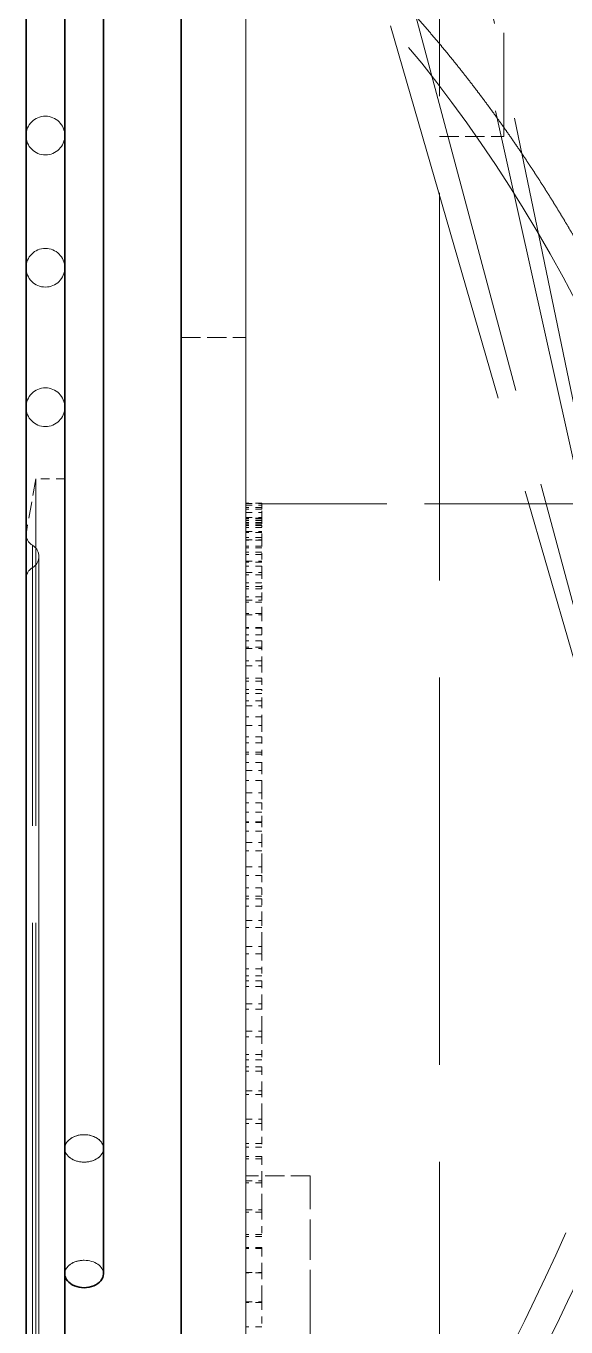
# Model space of a CAD drawing. Extents: x 23 to 587, y 4 to 413.
# Drawn here: x 453.69 to 462.05, y 207.91 to 228.06 of the extents above; entities that cross this region are included whole.
import ezdxf

# ---------------------------------------------------------------- set-up
doc = ezdxf.new("R2010")
doc.units = 0
doc.linetypes.add('DASHED', pattern=[15, 12, -3])
doc.layers.get('0').update_dxf_attribs({"lineweight": 13})

# ---------------------------------------------------------------- blocks, each defined once
blk = doc.blocks.new('BLOCK437')
at = {"color": 7, "lineweight": 35}
for p, q in [((-115.8, 222.8), (-115.8, 89.442)), ((-120.608, 104.284), (-120.608, 202.516)), ((-120.608, 104.284), (-120.608, 202.516)), ((-119.408, 108.716), (-119.408, 198.084)), ((-119.408, 108.716), (-119.408, 198.084)), ((-119.408, 108.716), (-119.408, 198.084)), ((-119.408, 108.716), (-119.408, 198.084)), ((-119.408, 198.084), (-119.408, 154.523)), ((-118.208, 198.034), (-118.208, 154.523)), ((-118.208, 198.034), (-118.208, 158.412)), ((-118.208, 198.034), (-118.208, 158.412)), ((-118.208, 198.034), (-118.208, 154.523)), ((-119.408, 112.138), (-119.408, 194.662)), ((-119.408, 117.02), (-119.408, 189.78)), ((-119.408, 121.114), (-119.408, 185.686)), ((-120.608, 153.4), (-120.608, 177.436)), ((-119.408, 135.667), (-119.408, 171.133)), ((-120.608, 129.364), (-120.608, 153.4))]:
    blk.add_line(p, q, dxfattribs=at)
at = {"color": 7, "linetype": 'DASHED', "lineweight": 13}
for p, q in [((-113.8, 89.442), (-113.8, 222.8)), ((-113.8, 222.7), (-113.8, 89.442)), ((-120.608, 213.8), (-120.608, 93)), ((-120.608, 209.464), (-120.608, 97.336)), ((-119.408, 209.4), (-119.408, 97.4)), ((-113.8, 101), (-113.8, 205.8)), ((-107.8, 101), (-107.8, 205.8)), ((-109.316, 205.184), (-102.807, 175.915)), ((-120.608, 204.885), (-120.608, 101.915)), ((-120.608, 101.915), (-120.608, 204.885)), ((-108.534, 205), (-102.467, 175.835)), ((-119.408, 202.042), (-119.408, 154.519)), ((-119.408, 201.973), (-119.408, 154.52)), ((-119.408, 201.973), (-119.408, 158.412)), ((-120.608, 106.97), (-120.608, 199.83)), ((-120.608, 199.83), (-120.608, 106.97)), ((-119.408, 199.83), (-119.408, 154.521)), ((-119.408, 198.086), (-119.408, 158.412)), ((-119.408, 198.084), (-119.408, 154.523)), ((-120.608, 112.138), (-120.608, 194.662)), ((-120.608, 194.662), (-120.608, 112.138)), ((-119.408, 194.662), (-119.408, 154.521)), ((-108.534, 193.475), (-102.467, 170.824)), ((-109.316, 193.172), (-102.807, 170.692)), ((-120.608, 117.02), (-120.608, 189.78)), ((-120.608, 189.78), (-120.608, 117.02)), ((-119.408, 189.78), (-119.408, 154.521)), ((-120.608, 121.114), (-120.608, 185.686)), ((-120.608, 185.686), (-120.608, 121.114)), ((-119.408, 185.686), (-119.408, 154.521)), ((-120.608, 125.435), (-120.608, 181.365)), ((-120.608, 181.365), (-120.608, 125.435)), ((-119.408, 181.365), (-119.408, 154.521)), ((-120.306, 153.4), (-120.306, 179.15)), ((-120.306, 153.4), (-120.306, 179.15)), ((-120.608, 153.4), (-120.608, 177.436)), ((-120.408, 153.4), (-120.408, 177.09)), ((-120.408, 153.4), (-120.408, 177.09)), ((-120.208, 176.743), (-120.208, 130.057)), ((-120.208, 130.057), (-120.208, 176.743)), ((-120.408, 153.4), (-120.408, 176.397)), ((-120.408, 153.4), (-120.408, 176.397)), ((-120.608, 153.4), (-120.608, 176.051)), ((-120.608, 129.364), (-120.608, 153.4)), ((-120.608, 130.749), (-120.608, 153.4)), ((-120.408, 129.71), (-120.408, 153.4)), ((-120.408, 129.71), (-120.408, 153.4)), ((-120.408, 130.403), (-120.408, 153.4)), ((-120.408, 130.403), (-120.408, 153.4)), ((-120.306, 127.65), (-120.306, 153.4)), ((-120.306, 127.65), (-120.306, 153.4))]:
    blk.add_line(p, q, dxfattribs=at)
at = {"color": 7, "lineweight": 13}
blk.add_line((-113.8, 222.7), (-113.8, 89.442), dxfattribs=at)
at = {"color": 7, "linetype": 'DASHED', "lineweight": 13, "ltscale": 0.266794}
blk.add_line((-105.8, 189.754), (-105.8, 200.426), dxfattribs=at)
at = {"color": 7, "linetype": 'DASHED', "lineweight": 13, "ltscale": 0.05}
for p, q in [((-107.8, 189.754), (-105.8, 189.754)), ((-107.8, 189.754), (-105.8, 189.754)), ((-115.8, 183.52), (-113.8, 183.52)), ((-115.8, 183.52), (-113.8, 183.52)), ((-115.8, 183.52), (-113.8, 183.52)), ((-115.8, 183.52), (-113.8, 183.52)), ((-111.8, 157.567), (-113.8, 157.567))]:
    blk.add_line(p, q, dxfattribs=at)
at = {"color": 7, "linetype": 'DASHED', "lineweight": 13, "ltscale": 0.255804}
blk.add_line((-119.408, 171.133), (-119.408, 181.365), dxfattribs=at)
at = {"color": 7, "linetype": 'DASHED', "lineweight": 13, "ltscale": 0.043505}
blk.add_line((-120.306, 179.15), (-120.608, 177.436), dxfattribs=at)
at = {"color": 7, "linetype": 'DASHED', "lineweight": 13, "ltscale": 0.022445}
blk.add_line((-119.408, 179.15), (-120.306, 179.15), dxfattribs=at)
at = {"color": 7, "linetype": 'DASHED', "lineweight": 13, "ltscale": 0.239789}
blk.add_line((-119.408, 169.558), (-119.408, 179.15), dxfattribs=at)
at = {"color": 7, "linetype": 'DASHED', "lineweight": 13, "ltscale": 0.001751}
blk.add_line((-113.8, 178.329), (-113.8, 178.399), dxfattribs=at)
at = {"color": 7, "linetype": 'DASHED', "lineweight": 13, "ltscale": 0.0125}
for p, q in [((-113.3, 178.399), (-113.8, 178.399)), ((-113.8, 178.381), (-113.3, 178.381)), ((-113.8, 178.329), (-113.3, 178.329)), ((-113.3, 178.259), (-113.8, 178.259)), ((-113.3, 178.213), (-113.8, 178.213)), ((-113.8, 178.107), (-113.3, 178.107)), ((-113.8, 177.952), (-113.3, 177.952)), ((-113.3, 177.929), (-113.8, 177.929)), ((-113.3, 177.911), (-113.8, 177.911)), ((-113.3, 177.859), (-113.8, 177.859)), ((-113.3, 177.795), (-113.8, 177.795)), ((-113.3, 177.79), (-113.8, 177.79)), ((-113.3, 177.748), (-113.8, 177.748)), ((-113.3, 177.704), (-113.8, 177.704)), ((-113.3, 177.645), (-113.8, 177.645)), ((-113.8, 177.512), (-113.3, 177.512)), ((-113.3, 177.487), (-113.8, 177.487)), ((-113.3, 177.333), (-113.8, 177.333)), ((-113.8, 177.255), (-113.3, 177.255)), ((-113.3, 177.25), (-113.8, 177.25)), ((-113.3, 177.062), (-113.8, 177.062)), ((-113.3, 177.013), (-113.8, 177.013)), ((-113.3, 176.877), (-113.8, 176.877)), ((-113.3, 176.801), (-113.8, 176.801)), ((-113.8, 176.601), (-113.3, 176.601)), ((-113.3, 176.564), (-113.8, 176.564)), ((-113.3, 176.441), (-113.8, 176.441)), ((-113.8, 176.247), (-113.3, 176.247)), ((-113.3, 176.17), (-113.8, 176.17)), ((-113.3, 175.923), (-113.8, 175.923)), ((-113.3, 175.811), (-113.8, 175.811)), ((-113.3, 175.745), (-113.8, 175.745)), ((-113.3, 175.493), (-113.8, 175.493)), ((-113.8, 175.389), (-113.3, 175.389)), ((-113.3, 175.331), (-113.8, 175.331)), ((-113.3, 174.982), (-113.8, 174.982)), ((-113.8, 174.941), (-113.3, 174.941)), ((-113.3, 174.54), (-113.8, 174.54)), ((-113.3, 174.528), (-113.8, 174.528)), ((-113.3, 174.321), (-113.8, 174.321)), ((-113.3, 174.134), (-113.8, 174.134)), ((-113.3, 173.936), (-113.8, 173.936)), ((-113.8, 173.889), (-113.3, 173.889)), ((-113.3, 173.513), (-113.8, 173.513)), ((-113.8, 173.355), (-113.3, 173.355)), ((-113.3, 172.97), (-113.8, 172.97)), ((-113.3, 172.881), (-113.8, 172.881)), ((-113.3, 172.625), (-113.8, 172.625)), ((-113.3, 172.504), (-113.8, 172.504)), ((-113.3, 172.273), (-113.8, 172.273)), ((-113.8, 172.123), (-113.3, 172.123)), ((-113.3, 171.781), (-113.8, 171.781)), ((-113.8, 171.508), (-113.3, 171.508)), ((-113.3, 171.156), (-113.8, 171.156)), ((-113.3, 170.968), (-113.8, 170.968)), ((-113.3, 170.678), (-113.8, 170.678)), ((-113.3, 170.626), (-113.8, 170.626)), ((-113.3, 170.364), (-113.8, 170.364)), ((-113.8, 170.113), (-113.3, 170.113)), ((-113.3, 169.81), (-113.8, 169.81)), ((-113.8, 169.425), (-113.3, 169.425)), ((-113.3, 169.111), (-113.8, 169.111)), ((-113.3, 168.826), (-113.8, 168.826)), ((-113.3, 168.523), (-113.8, 168.523)), ((-113.3, 168.506), (-113.8, 168.506)), ((-113.3, 168.234), (-113.8, 168.234)), ((-113.8, 167.884), (-113.3, 167.884)), ((-113.3, 167.624), (-113.8, 167.624)), ((-113.8, 167.133), (-113.3, 167.133)), ((-113.3, 166.862), (-113.8, 166.862)), ((-113.3, 166.483), (-113.8, 166.483)), ((-113.3, 166.223), (-113.8, 166.223)), ((-113.3, 166.136), (-113.8, 166.136)), ((-113.3, 165.91), (-113.8, 165.91)), ((-113.8, 165.467), (-113.3, 165.467)), ((-113.3, 165.254), (-113.8, 165.254)), ((-113.8, 164.662), (-113.3, 164.662)), ((-113.3, 164.436), (-113.8, 164.436)), ((-113.3, 163.969), (-113.8, 163.969)), ((-113.3, 163.756), (-113.8, 163.756)), ((-113.3, 163.601), (-113.8, 163.601)), ((-113.3, 163.423), (-113.8, 163.423)), ((-113.8, 162.893), (-113.3, 162.893)), ((-113.3, 162.728), (-113.8, 162.728)), ((-113.8, 162.045), (-113.3, 162.045)), ((-113.3, 161.867), (-113.8, 161.867)), ((-113.3, 161.318), (-113.8, 161.318)), ((-113.3, 161.153), (-113.8, 161.153)), ((-113.3, 160.933), (-113.8, 160.933)), ((-113.3, 160.806), (-113.8, 160.806)), ((-113.8, 160.194), (-113.3, 160.194)), ((-113.3, 160.082), (-113.8, 160.082)), ((-113.8, 159.315), (-113.3, 159.315)), ((-113.3, 159.188), (-113.8, 159.188)), ((-113.3, 158.563), (-113.8, 158.563)), ((-113.3, 158.45), (-113.8, 158.45)), ((-113.3, 158.166), (-113.8, 158.166)), ((-113.3, 158.092), (-113.8, 158.092)), ((-113.8, 157.408), (-113.3, 157.408)), ((-113.3, 157.348), (-113.8, 157.348)), ((-113.8, 156.507), (-113.3, 156.507)), ((-113.3, 156.433), (-113.8, 156.433)), ((-113.3, 155.741), (-113.8, 155.741)), ((-113.3, 155.681), (-113.8, 155.681)), ((-113.3, 155.338), (-113.8, 155.338)), ((-113.3, 155.317), (-113.8, 155.317)), ((-113.8, 154.568), (-113.3, 154.568)), ((-113.3, 154.562), (-113.8, 154.562)), ((-113.8, 153.659), (-113.3, 153.659)), ((-113.3, 153.638), (-113.8, 153.638)), ((-113.3, 152.888), (-113.8, 152.888))]:
    blk.add_line(p, q, dxfattribs=at)
at = {"color": 7, "linetype": 'DASHED', "lineweight": 13, "ltscale": 0.002899}
for p, q in [((-113.8, 178.329), (-113.8, 178.213)), ((-113.3, 178.329), (-113.3, 178.213))]:
    blk.add_line(p, q, dxfattribs=at)
at = {"color": 7, "linetype": 'DASHED', "lineweight": 13, "ltscale": 0.006524}
for p, q in [((-113.8, 177.952), (-113.8, 178.213)), ((-113.3, 177.952), (-113.3, 178.213))]:
    blk.add_line(p, q, dxfattribs=at)
at = {"color": 7, "linetype": 'DASHED', "lineweight": 13, "ltscale": 0.000522929}
blk.add_line((-113.3, 178.378), (-113.3, 178.399), dxfattribs=at)
at = {"color": 7, "linetype": 'DASHED', "lineweight": 13, "ltscale": 0.3875}
blk.add_line((-97.8, 178.378), (-113.3, 178.378), dxfattribs=at)
at = {"color": 7, "linetype": 'DASHED', "lineweight": 13, "ltscale": 0.001228}
blk.add_line((-113.3, 178.329), (-113.3, 178.378), dxfattribs=at)
at = {"color": 7, "linetype": 'DASHED', "lineweight": 13, "ltscale": 0.006213}
for p, q in [((-113.8, 177.952), (-113.8, 177.704)), ((-113.3, 177.952), (-113.3, 177.704))]:
    blk.add_line(p, q, dxfattribs=at)
at = {"color": 7, "linetype": 'DASHED', "lineweight": 13, "ltscale": 0.011347}
blk.add_line((-113.8, 177.25), (-113.8, 177.704), dxfattribs=at)
at = {"color": 7, "linetype": 'DASHED', "lineweight": 13, "ltscale": 0.011212}
blk.add_line((-113.3, 177.255), (-113.3, 177.704), dxfattribs=at)
at = {"color": 7, "linetype": 'DASHED', "lineweight": 13, "ltscale": 0.009446}
for p, q in [((-113.8, 177.255), (-113.8, 176.877)), ((-113.3, 177.255), (-113.3, 176.877))]:
    blk.add_line(p, q, dxfattribs=at)
at = {"color": 7, "linetype": 'DASHED', "lineweight": 13, "ltscale": 0.010914}
for p, q in [((-113.8, 176.441), (-113.8, 176.877)), ((-113.3, 176.247), (-113.3, 175.811))]:
    blk.add_line(p, q, dxfattribs=at)
at = {"color": 7, "linetype": 'DASHED', "lineweight": 13, "ltscale": 0.015754}
blk.add_line((-113.3, 176.247), (-113.3, 176.877), dxfattribs=at)
at = {"color": 7, "linetype": 'DASHED', "lineweight": 13, "ltscale": 0.00484}
blk.add_line((-113.8, 176.247), (-113.8, 176.441), dxfattribs=at)
at = {"color": 7, "linetype": 'DASHED', "lineweight": 13, "ltscale": 0.012555}
blk.add_line((-113.8, 176.247), (-113.8, 175.745), dxfattribs=at)
at = {"color": 7, "linetype": 'DASHED', "lineweight": 13, "ltscale": 0.01034}
for p, q in [((-113.8, 175.331), (-113.8, 175.745)), ((-113.3, 174.941), (-113.3, 174.528))]:
    blk.add_line(p, q, dxfattribs=at)
at = {"color": 7, "linetype": 'DASHED', "lineweight": 13, "ltscale": 0.001641}
blk.add_line((-113.3, 175.811), (-113.3, 175.745), dxfattribs=at)
at = {"color": 7, "linetype": 'DASHED', "lineweight": 13, "ltscale": 0.02009}
blk.add_line((-113.3, 174.941), (-113.3, 175.745), dxfattribs=at)
at = {"color": 7, "linetype": 'DASHED', "lineweight": 13, "ltscale": 0.009751}
blk.add_line((-113.8, 174.941), (-113.8, 175.331), dxfattribs=at)
at = {"color": 7, "linetype": 'DASHED', "lineweight": 13, "ltscale": 0.015502}
blk.add_line((-113.8, 174.941), (-113.8, 174.321), dxfattribs=at)
at = {"color": 7, "linetype": 'DASHED', "lineweight": 13, "ltscale": 0.005162}
blk.add_line((-113.3, 174.528), (-113.3, 174.321), dxfattribs=at)
at = {"color": 7, "linetype": 'DASHED', "lineweight": 13, "ltscale": 0.009631}
for p, q in [((-113.8, 173.936), (-113.8, 174.321)), ((-113.3, 173.355), (-113.3, 172.97))]:
    blk.add_line(p, q, dxfattribs=at)
at = {"color": 7, "linetype": 'DASHED', "lineweight": 13, "ltscale": 0.024165}
blk.add_line((-113.3, 173.355), (-113.3, 174.321), dxfattribs=at)
at = {"color": 7, "linetype": 'DASHED', "lineweight": 13, "ltscale": 0.014534}
blk.add_line((-113.8, 173.355), (-113.8, 173.936), dxfattribs=at)
at = {"color": 7, "linetype": 'DASHED', "lineweight": 13, "ltscale": 0.018246}
blk.add_line((-113.8, 173.355), (-113.8, 172.625), dxfattribs=at)
at = {"color": 7, "linetype": 'DASHED', "lineweight": 13, "ltscale": 0.008615}
blk.add_line((-113.3, 172.969), (-113.3, 172.625), dxfattribs=at)
at = {"color": 7, "linetype": 'DASHED', "lineweight": 13, "ltscale": 0.008796}
for p, q in [((-113.8, 172.273), (-113.8, 172.625)), ((-113.3, 171.508), (-113.3, 171.156))]:
    blk.add_line(p, q, dxfattribs=at)
at = {"color": 7, "linetype": 'DASHED', "lineweight": 13, "ltscale": 0.027924}
blk.add_line((-113.3, 171.508), (-113.3, 172.625), dxfattribs=at)
at = {"color": 7, "linetype": 'DASHED', "lineweight": 13, "ltscale": 0.019129}
blk.add_line((-113.8, 171.508), (-113.8, 172.273), dxfattribs=at)
at = {"color": 7, "linetype": 'DASHED', "lineweight": 13, "ltscale": 0.020752}
blk.add_line((-113.8, 171.508), (-113.8, 170.678), dxfattribs=at)
at = {"color": 7, "linetype": 'DASHED', "lineweight": 13, "ltscale": 0.011956}
blk.add_line((-113.3, 171.156), (-113.3, 170.678), dxfattribs=at)
at = {"color": 7, "linetype": 'DASHED', "lineweight": 13, "ltscale": 0.007846}
for p, q in [((-113.8, 170.364), (-113.8, 170.678)), ((-113.3, 169.425), (-113.3, 169.111))]:
    blk.add_line(p, q, dxfattribs=at)
at = {"color": 7, "linetype": 'DASHED', "lineweight": 13, "ltscale": 0.03132}
blk.add_line((-113.3, 169.425), (-113.3, 170.678), dxfattribs=at)
at = {"color": 7, "linetype": 'DASHED', "lineweight": 13, "ltscale": 0.023473}
blk.add_line((-113.8, 169.425), (-113.8, 170.364), dxfattribs=at)
at = {"color": 7, "lineweight": 35, "ltscale": 0.403961}
for p, q in [((-119.408, 153.4), (-119.408, 169.558)), ((-119.408, 137.242), (-119.408, 153.4))]:
    blk.add_line(p, q, dxfattribs=at)
at = {"color": 7, "linetype": 'DASHED', "lineweight": 13, "ltscale": 0.022987}
blk.add_line((-113.8, 169.425), (-113.8, 168.506), dxfattribs=at)
at = {"color": 7, "linetype": 'DASHED', "lineweight": 13, "ltscale": 0.014705}
blk.add_line((-113.3, 169.111), (-113.3, 168.523), dxfattribs=at)
at = {"color": 7, "linetype": 'DASHED', "lineweight": 13, "ltscale": 0.006795}
for p, q in [((-113.8, 168.234), (-113.8, 168.506)), ((-113.3, 167.133), (-113.3, 166.862))]:
    blk.add_line(p, q, dxfattribs=at)
at = {"color": 7, "linetype": 'DASHED', "lineweight": 13, "ltscale": 0.034307}
blk.add_line((-113.3, 167.133), (-113.3, 168.506), dxfattribs=at)
at = {"color": 7, "linetype": 'DASHED', "lineweight": 13, "ltscale": 0.027512}
blk.add_line((-113.8, 167.133), (-113.8, 168.234), dxfattribs=at)
at = {"color": 7, "linetype": 'DASHED', "lineweight": 13, "ltscale": 0.024923}
blk.add_line((-113.8, 167.133), (-113.8, 166.136), dxfattribs=at)
at = {"color": 7, "linetype": 'DASHED', "lineweight": 13, "ltscale": 0.015964}
blk.add_line((-113.3, 166.861), (-113.3, 166.223), dxfattribs=at)
at = {"color": 7, "linetype": 'DASHED', "lineweight": 13, "ltscale": 0.005654}
for p, q in [((-113.8, 165.91), (-113.8, 166.136)), ((-113.3, 164.662), (-113.3, 164.436))]:
    blk.add_line(p, q, dxfattribs=at)
at = {"color": 7, "linetype": 'DASHED', "lineweight": 13, "ltscale": 0.036847}
blk.add_line((-113.3, 164.662), (-113.3, 166.136), dxfattribs=at)
at = {"color": 7, "linetype": 'DASHED', "lineweight": 13, "ltscale": 0.031193}
blk.add_line((-113.8, 164.662), (-113.8, 165.91), dxfattribs=at)
at = {"color": 7, "linetype": 'DASHED', "lineweight": 13, "ltscale": 0.026534}
blk.add_line((-113.8, 164.662), (-113.8, 163.601), dxfattribs=at)
at = {"color": 7, "linetype": 'DASHED', "lineweight": 13, "ltscale": 0.017015}
blk.add_line((-113.3, 164.436), (-113.3, 163.756), dxfattribs=at)
at = {"color": 7, "linetype": 'DASHED', "lineweight": 13, "ltscale": 0.00444}
for p, q in [((-113.8, 163.423), (-113.8, 163.601)), ((-113.3, 162.045), (-113.3, 161.867))]:
    blk.add_line(p, q, dxfattribs=at)
at = {"color": 7, "linetype": 'DASHED', "lineweight": 13, "ltscale": 0.038906}
blk.add_line((-113.3, 162.045), (-113.3, 163.601), dxfattribs=at)
at = {"color": 7, "linetype": 'DASHED', "lineweight": 13, "ltscale": 0.034466}
blk.add_line((-113.8, 162.045), (-113.8, 163.423), dxfattribs=at)
at = {"color": 7, "linetype": 'DASHED', "lineweight": 13, "ltscale": 0.0278}
blk.add_line((-113.8, 162.045), (-113.8, 160.933), dxfattribs=at)
at = {"color": 7, "linetype": 'DASHED', "lineweight": 13, "ltscale": 0.017844}
blk.add_line((-113.3, 161.867), (-113.3, 161.153), dxfattribs=at)
at = {"color": 7, "linetype": 'DASHED', "lineweight": 13, "ltscale": 0.003168}
for p, q in [((-113.8, 160.806), (-113.8, 160.933)), ((-113.3, 159.315), (-113.3, 159.188))]:
    blk.add_line(p, q, dxfattribs=at)
at = {"color": 7, "linetype": 'DASHED', "lineweight": 13, "ltscale": 0.03729}
blk.add_line((-113.8, 159.315), (-113.8, 160.806), dxfattribs=at)
at = {"color": 7, "linetype": 'DASHED', "lineweight": 13, "ltscale": 0.040459}
blk.add_line((-113.3, 159.315), (-113.3, 160.933), dxfattribs=at)
at = {"color": 7, "linetype": 'DASHED', "lineweight": 13, "ltscale": 0.028702}
blk.add_line((-113.8, 159.315), (-113.8, 158.166), dxfattribs=at)
at = {"color": 7, "linetype": 'DASHED', "lineweight": 13, "ltscale": 0.018441}
blk.add_line((-113.3, 159.188), (-113.3, 158.45), dxfattribs=at)
at = {"color": 7, "linetype": 'DASHED', "lineweight": 13, "ltscale": 0.001855}
for p, q in [((-113.8, 158.092), (-113.8, 158.166)), ((-113.3, 156.507), (-113.3, 156.433))]:
    blk.add_line(p, q, dxfattribs=at)
at = {"color": 7, "linetype": 'DASHED', "lineweight": 13, "ltscale": 0.039629}
blk.add_line((-113.8, 156.507), (-113.8, 158.092), dxfattribs=at)
at = {"color": 7, "linetype": 'DASHED', "lineweight": 13, "ltscale": 0.041484}
blk.add_line((-113.3, 156.507), (-113.3, 158.166), dxfattribs=at)
at = {"color": 7, "linetype": 'DASHED', "lineweight": 13, "ltscale": 0.104167}
blk.add_line((-111.8, 153.4), (-111.8, 157.567), dxfattribs=at)
at = {"color": 7, "linetype": 'DASHED', "lineweight": 13, "ltscale": 0.029231}
blk.add_line((-113.8, 156.507), (-113.8, 155.338), dxfattribs=at)
at = {"color": 7, "linetype": 'DASHED', "lineweight": 13, "ltscale": 0.018797}
blk.add_line((-113.3, 156.433), (-113.3, 155.681), dxfattribs=at)
at = {"color": 7, "linetype": 'DASHED', "lineweight": 13, "ltscale": 0.000517615}
for p, q in [((-113.8, 155.317), (-113.8, 155.338)), ((-113.3, 153.659), (-113.3, 153.638))]:
    blk.add_line(p, q, dxfattribs=at)
at = {"color": 7, "linetype": 'DASHED', "lineweight": 13, "ltscale": 0.04145}
blk.add_line((-113.8, 153.659), (-113.8, 155.317), dxfattribs=at)
at = {"color": 7, "linetype": 'DASHED', "lineweight": 13, "ltscale": 0.041968}
blk.add_line((-113.3, 153.659), (-113.3, 155.338), dxfattribs=at)
at = {"color": 7, "lineweight": 35, "ltscale": 0.056024}
blk.add_line((-119.408, 154.521), (-119.408, 152.28), dxfattribs=at)
at = {"color": 7, "lineweight": 35, "ltscale": 0.056033}
blk.add_line((-119.408, 154.521), (-119.408, 152.279), dxfattribs=at)
at = {"color": 7, "lineweight": 35, "ltscale": 0.056042}
blk.add_line((-119.408, 154.521), (-119.408, 152.279), dxfattribs=at)
at = {"color": 7, "lineweight": 35, "ltscale": 0.056049}
blk.add_line((-119.408, 154.521), (-119.408, 152.279), dxfattribs=at)
at = {"color": 7, "lineweight": 35, "ltscale": 0.056057}
blk.add_line((-119.408, 154.521), (-119.408, 152.279), dxfattribs=at)
at = {"color": 7, "lineweight": 35, "ltscale": 0.056015}
blk.add_line((-119.408, 154.52), (-119.408, 152.28), dxfattribs=at)
at = {"color": 7, "lineweight": 35, "ltscale": 0.055977}
blk.add_line((-119.408, 154.519), (-119.408, 152.28), dxfattribs=at)
at = {"color": 7, "linetype": 'DASHED', "lineweight": 13, "ltscale": 0.029378}
blk.add_line((-113.8, 153.659), (-113.8, 152.484), dxfattribs=at)
at = {"color": 7, "linetype": 'DASHED', "lineweight": 13, "ltscale": 0.018908}
blk.add_line((-113.3, 153.638), (-113.3, 152.882), dxfattribs=at)
at = {"color": 7, "linetype": 'DASHED', "lineweight": 13, "ltscale": 0.004343}
blk.add_line((-111.8, 153.226), (-111.8, 153.4), dxfattribs=at)
at = {"color": 7, "linetype": 'DASHED', "lineweight": 13, "ltscale": 0.099824}
blk.add_line((-111.8, 149.233), (-111.8, 153.226), dxfattribs=at)
at = {"color": 7, "linetype": 'DASHED', "lineweight": 13}
for centre, radius, start, end in [((-120.008, 189.78), 0.6, 90, 270), ((-120.008, 189.78), 0.6, 270, 450), ((-120.008, 185.686), 0.6, 90, 270), ((-120.008, 185.686), 0.6, 270, 450), ((-120.008, 181.365), 0.6, 90, 270), ((-120.008, 181.365), 0.6, 270, 450), ((-120.208, 177.436), 0.4, 180, 240), ((-120.608, 176.743), 0.4, 300, 420), ((-120.208, 176.051), 0.4, 120, 180)]:
    blk.add_arc(centre, radius, start, end, dxfattribs=at)
for centre, major_axis, ratio, start_param, end_param in [((-187.466, 36.879), (-66.583, -164.732), 0.396264, 2.788811, 2.94306), ((-118.808, 158.412), (0.6, 0), 0.707107, 6.283185, 9.424778), ((-118.808, 158.412), (-0.6, 0), 0.707107, 3.145879, 6.283185), ((-118.808, 158.412), (0.6, 0), 0.707107, 3.141593, 4.712389), ((-118.808, 158.412), (-0.6, 0), 0.707107, 6.283185, 7.853982), ((-118.808, 158.412), (-0.6, 0), 0.707107, 1.570796, 3.145879), ((-118.808, 158.412), (0.6, 0), 0.707107, 4.712389, 6.283185), ((-125.096, 190.774), (-9.553, -62.078), 0.483017, 0.833707, 1.048332), ((-124.006, 188.648), (-10.147, -60.212), 0.489537, 0.850912, 1.078233), ((-118.808, 154.523), (-0.6, 0), 0.707107, 4.712389, 6.283185), ((-118.808, 154.523), (0.6, 0), 0.707107, 1.570796, 3.141593), ((-118.808, 154.523), (-0.6, 0), 0.707107, 3.141593, 4.712389), ((-118.808, 154.523), (0.6, 0), 0.707107, 0, 1.570796), ((-118.808, 154.523), (0.6, 0), 0.707107, 3.141593, 6.283185)]:
    blk.add_ellipse(centre, major_axis=major_axis, ratio=ratio, start_param=start_param, end_param=end_param, dxfattribs=at)
at = {"color": 7, "lineweight": 35}
blk.add_ellipse((-118.808, 154.523), major_axis=(-0.6, 0), ratio=0.707107, start_param=0, end_param=3.141593, dxfattribs=at)
at = {"color": 7, "linetype": 'DASHED', "lineweight": 13}
blk.add_open_spline([(-108.534, 193.475), (-107.177, 191.95), (-105.898, 190.3), (-104.696, 188.529), (-103.407, 186.368), (-102.22, 184.066), (-102.072, 183.772), (-101.776, 183.177), (-101.487, 182.574), (-101.344, 182.268), (-101.06, 181.652), (-100.782, 181.026), (-100.648, 180.716), (-100.375, 180.077), (-100.11, 179.431), (-99.979, 179.105), (-99.72, 178.451), (-99.47, 177.789), (-99.346, 177.457), (-98.963, 176.405), (-98.599, 175.339), (-98.359, 174.604), (-97.889, 173.095), (-97.455, 171.562), (-97.244, 170.778), (-96.834, 169.172), (-96.464, 167.544), (-96.286, 166.714), (-96.033, 165.452), (-95.804, 164.181), (-95.73, 163.754), (-95.585, 162.886), (-95.451, 162.017), (-95.388, 161.587), (-95.052, 159.195), (-94.803, 156.805), (-94.658, 154.857), (-94.572, 152.921), (-94.546, 151.003)], degree=5, knots=[0, 0, 0, 0, 0, 0, 19.102378, 19.102378, 19.102378, 21.868408, 21.868408, 21.868408, 24.666278, 24.666278, 24.666278, 27.47658, 27.47658, 27.47658, 30.304796, 30.304796, 30.304796, 33.133012, 33.133012, 33.133012, 39.208594, 39.208594, 39.208594, 45.52105, 45.52105, 45.52105, 51.999377, 51.999377, 51.999377, 55.328673, 55.328673, 55.328673, 58.657276, 58.657276, 58.657276, 73.658185, 73.658185, 73.658185, 73.658185, 73.658185, 73.658185], dxfattribs=at)

msp = doc.modelspace()

# ---------------------------------------------------------------- block references
at = {"lineweight": 0, "xscale": 0.5, "yscale": 0.5, "zscale": 0.5}
msp.add_blockref('BLOCK437', (513.994, 131.474), dxfattribs=at)

doc.saveas('drawing.dxf')
